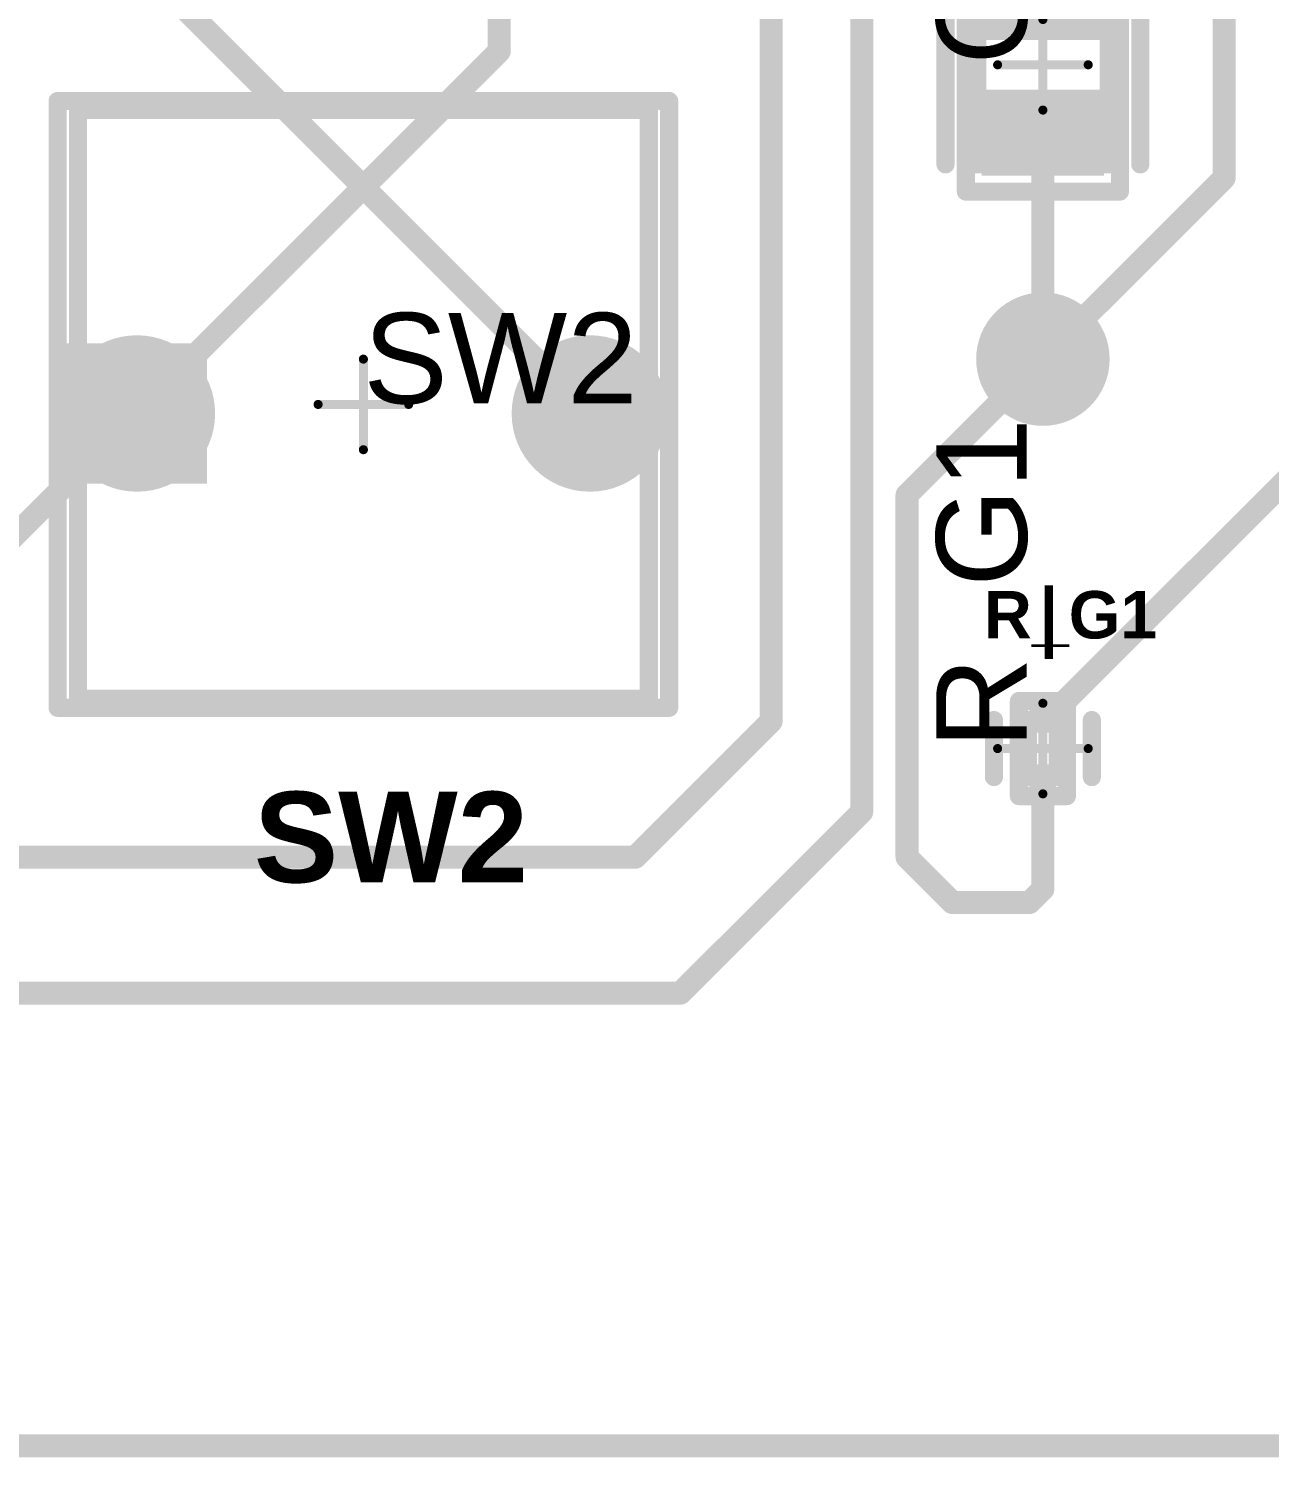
# Model space of a CAD drawing. Header units: inches. Extents: x 0 to 5429, y 0 to 5429.
# Drawn here: x 41.8 to 55.5, y -0.13 to 15.65 of the extents above; entities that cross this region are included whole.
import ezdxf

# ---------------------------------------------------------------- set-up
doc = ezdxf.new("R2010")
doc.units = ezdxf.units.IN
for name, color, linetype in [('Bottom Layer', 5, 'Continuous'), ('Bottom Solder', 6, 'Continuous'), ('GND', 16, 'Continuous'), ('Keep-Out Layer', 6, 'Continuous'), ('Multi-Layer', 9, 'Continuous'), ('Pad Holes', 156, 'Continuous'), ('Top 3D Body', 56, 'Continuous'), ('Top Assembly', 56, 'Continuous'), ('Top Component Center', 56, 'Continuous'), ('Top Courtyard', 56, 'Continuous'), ('Top Layer', 1, 'Continuous'), ('Top Overlay', 2, 'Continuous'), ('Top Paste', 8, 'Continuous'), ('Top Solder', 216, 'Continuous'), ('VDD', 76, 'Continuous'), ('Via Holes', 16, 'Continuous')]:
    doc.layers.add(name, color=color, linetype=linetype)
doc.styles.add('Arial', font='', dxfattribs={"height": 0.2})
doc.styles.add('Arial_Bold', font='', dxfattribs={"height": 0.2})
doc.styles.get('Arial').set_extended_font_data('Arial')
doc.styles.get('Arial_Bold').set_extended_font_data('Arial', bold=True)

# ---------------------------------------------------------------- blocks, each defined once
blk = doc.blocks.new('FP_B3F_6022_MFG_8')
at = {"layer": 'Bottom Layer'}
blk.add_hatch(color=5, dxfattribs=at).paths.add_polyline_path([(-3.27498456, 0.67497706), (-1.72498512, 0.67497706), (-1.72498512, -0.87502238), (-3.27498456, -0.87502238)])
h = blk.add_hatch(color=5, dxfattribs=at)
edge = h.paths.add_edge_path()
edge.add_arc((2.50000516, -0.10002266), 0.77499972, 0, 360)
at = {"layer": 'Bottom Solder'}
blk.add_hatch(color=6, dxfattribs=at).paths.add_polyline_path([(-3.27498456, 0.67497706), (-1.72498512, 0.67497706), (-1.72498512, -0.87502238), (-3.27498456, -0.87502238)])
h = blk.add_hatch(color=6, dxfattribs=at)
edge = h.paths.add_edge_path()
edge.add_arc((2.50000516, -0.10002266), 0.77499972, 0, 360)
at = {"layer": 'GND'}
blk.add_hatch(color=16, dxfattribs=at).paths.add_polyline_path([(-3.27498456, 0.67497706), (-1.72498512, 0.67497706), (-1.72498512, -0.87502238), (-3.27498456, -0.87502238)])
h = blk.add_hatch(color=16, dxfattribs=at)
edge = h.paths.add_edge_path()
edge.add_arc((2.50000516, -0.10002266), 0.77499972, 0, 360)
at = {"layer": 'Multi-Layer'}
blk.add_hatch(color=9, dxfattribs=at).paths.add_polyline_path([(-3.27498456, 0.67497706), (-1.72498512, 0.67497706), (-1.72498512, -0.87502238), (-3.27498456, -0.87502238)])
h = blk.add_hatch(color=9, dxfattribs=at)
edge = h.paths.add_edge_path()
edge.add_arc((2.50000516, -0.10002266), 0.77499972, 0, 360)
at = {"layer": 'Pad Holes'}
h = blk.add_hatch(color=7, dxfattribs=at)
edge = h.paths.add_edge_path()
edge.add_arc((-2.49998484, -0.10002266), 0.499999, 0, 360)
h = blk.add_hatch(color=7, dxfattribs=at)
edge = h.paths.add_edge_path()
edge.add_arc((2.50000516, -0.10002266), 0.499999, 0, 360)
at = {"layer": 'Top Layer'}
blk.add_hatch(color=1, dxfattribs=at).paths.add_polyline_path([(-3.27498456, 0.67497706), (-1.72498512, 0.67497706), (-1.72498512, -0.87502238), (-3.27498456, -0.87502238)])
h = blk.add_hatch(color=1, dxfattribs=at)
edge = h.paths.add_edge_path()
edge.add_arc((2.50000516, -0.10002266), 0.77499972, 0, 360)
at = {"layer": 'Top Solder'}
blk.add_hatch(color=216, dxfattribs=at).paths.add_polyline_path([(-3.27498456, 0.67497706), (-1.72498512, 0.67497706), (-1.72498512, -0.87502238), (-3.27498456, -0.87502238)])
h = blk.add_hatch(color=216, dxfattribs=at)
edge = h.paths.add_edge_path()
edge.add_arc((2.50000516, -0.10002266), 0.77499972, 0, 360)
at = {"layer": 'VDD'}
blk.add_hatch(color=76, dxfattribs=at).paths.add_polyline_path([(-3.27498456, 0.67497706), (-1.72498512, 0.67497706), (-1.72498512, -0.87502238), (-3.27498456, -0.87502238)])
h = blk.add_hatch(color=76, dxfattribs=at)
edge = h.paths.add_edge_path()
edge.add_arc((2.50000516, -0.10002266), 0.77499972, 0, 360)
at = {"layer": 'Top 3D Body'}
for points in [[(-3.14997084, -3.25002906, 0.1999996, 0.1999996, 0), (-3.14997084, 3.24998334, 0.1999996, 0.1999996, 0)], [(-3.14997084, 3.24998334, 0.1999996, 0.1999996, 0), (3.15004196, 3.24998334, 0.1999996, 0.1999996, 0)], [(3.15004196, -3.25002906, 0.1999996, 0.1999996, 0), (3.15004196, 3.24998334, 0.1999996, 0.1999996, 0)], [(-3.14997084, -3.25002906, 0.1999996, 0.1999996, 0), (3.15004196, -3.25002906, 0.1999996, 0.1999996, 0)]]:
    blk.add_lwpolyline(points, format="xyseb", dxfattribs=at)
for points in [[(-3.199970739999999, 3.24998334, 0.0999998, 0.0999998, 1), (-3.09997094, 3.24998334, 0.0999998, 0.0999998, 1)], [(-3.199970739999999, 3.24998334, 0.0999998, 0.0999998, 1), (-3.09997094, 3.24998334, 0.0999998, 0.0999998, 1)], [(3.10004206, 3.24998334, 0.0999998, 0.0999998, 1), (3.20004186, 3.24998334, 0.0999998, 0.0999998, 1)], [(3.10004206, 3.24998334, 0.0999998, 0.0999998, 1), (3.20004186, 3.24998334, 0.0999998, 0.0999998, 1)], [(-3.199970739999999, -3.25002906, 0.0999998, 0.0999998, 1), (-3.09997094, -3.25002906, 0.0999998, 0.0999998, 1)], [(-3.199970739999999, -3.25002906, 0.0999998, 0.0999998, 1), (-3.09997094, -3.25002906, 0.0999998, 0.0999998, 1)], [(3.10004206, -3.25002906, 0.0999998, 0.0999998, 1), (3.20004186, -3.25002906, 0.0999998, 0.0999998, 1)], [(3.10004206, -3.25002906, 0.0999998, 0.0999998, 1), (3.20004186, -3.25002906, 0.0999998, 0.0999998, 1)]]:
    blk.add_lwpolyline(points, format="xyseb", close=True, dxfattribs=at)
at = {"layer": 'Top Assembly'}
for points in [[(-3.37496404, -3.35005426, 0.1999996, 0.1999996, 0), (-3.37496404, 3.34995774, 0.1999996, 0.1999996, 0)], [(-3.37496404, 3.34995774, 0.1999996, 0.1999996, 0), (3.37503516, 3.34995774, 0.1999996, 0.1999996, 0)], [(3.37503516, -3.35005426, 0.1999996, 0.1999996, 0), (3.37503516, 3.34995774, 0.1999996, 0.1999996, 0)], [(-3.37496404, -3.35005426, 0.1999996, 0.1999996, 0), (3.37503516, -3.35005426, 0.1999996, 0.1999996, 0)]]:
    blk.add_lwpolyline(points, format="xyseb", dxfattribs=at)
for points in [[(-3.42496394, 3.34995774, 0.0999998, 0.0999998, 1), (-3.32496414, 3.34995774, 0.0999998, 0.0999998, 1)], [(-3.42496394, 3.34995774, 0.0999998, 0.0999998, 1), (-3.32496414, 3.34995774, 0.0999998, 0.0999998, 1)], [(3.325035259999999, 3.34995774, 0.0999998, 0.0999998, 1), (3.425035059999999, 3.34995774, 0.0999998, 0.0999998, 1)], [(3.325035259999999, 3.34995774, 0.0999998, 0.0999998, 1), (3.425035059999999, 3.34995774, 0.0999998, 0.0999998, 1)], [(-3.42496394, -3.35005426, 0.0999998, 0.0999998, 1), (-3.32496414, -3.35005426, 0.0999998, 0.0999998, 1)], [(-3.42496394, -3.35005426, 0.0999998, 0.0999998, 1), (-3.32496414, -3.35005426, 0.0999998, 0.0999998, 1)], [(3.325035259999999, -3.35005426, 0.0999998, 0.0999998, 1), (3.425035059999999, -3.35005426, 0.0999998, 0.0999998, 1)], [(3.325035259999999, -3.35005426, 0.0999998, 0.0999998, 1), (3.425035059999999, -3.35005426, 0.0999998, 0.0999998, 1)]]:
    blk.add_lwpolyline(points, format="xyseb", close=True, dxfattribs=at)
at = {"layer": 'Top Component Center'}
for points in [[(3.556e-05, -0.5000218599999999, 0.0999998, 0.0999998, 0), (3.556e-05, 0.49997614, 0.0999998, 0.0999998, 0)], [(-0.49998884, -4.826e-05, 0.0999998, 0.0999998, 0), (0.50000916, -4.826e-05, 0.0999998, 0.0999998, 0)]]:
    blk.add_lwpolyline(points, format="xyseb", dxfattribs=at)
for points in [[(-0.02496312, 0.49997614, 0.0499999, 0.0499999, 1), (0.02503424, 0.49997614, 0.0499999, 0.0499999, 1)], [(-0.52498752, -4.826e-05, 0.0499999, 0.0499999, 1), (-0.4749901599999999, -4.826e-05, 0.0499999, 0.0499999, 1)], [(0.47501048, -4.826e-05, 0.0499999, 0.0499999, 1), (0.52500784, -4.826e-05, 0.0499999, 0.0499999, 1)], [(-0.02496312, -0.5000218599999999, 0.0499999, 0.0499999, 1), (0.02503424, -0.5000218599999999, 0.0499999, 0.0499999, 1)]]:
    blk.add_lwpolyline(points, format="xyseb", close=True, dxfattribs=at)
at = {"layer": 'Top Courtyard'}
for points in [[(-3.37496404, -3.35005426, 0.1999996, 0.1999996, 0), (-3.37496404, 3.34995774, 0.1999996, 0.1999996, 0)], [(-3.37496404, 3.34995774, 0.1999996, 0.1999996, 0), (3.37503516, 3.34995774, 0.1999996, 0.1999996, 0)], [(3.37503516, -3.35005426, 0.1999996, 0.1999996, 0), (3.37503516, 3.34995774, 0.1999996, 0.1999996, 0)], [(-3.37496404, -3.35005426, 0.1999996, 0.1999996, 0), (3.37503516, -3.35005426, 0.1999996, 0.1999996, 0)]]:
    blk.add_lwpolyline(points, format="xyseb", dxfattribs=at)
for points in [[(-3.42496394, 3.34995774, 0.0999998, 0.0999998, 1), (-3.32496414, 3.34995774, 0.0999998, 0.0999998, 1)], [(-3.42496394, 3.34995774, 0.0999998, 0.0999998, 1), (-3.32496414, 3.34995774, 0.0999998, 0.0999998, 1)], [(3.325035259999999, 3.34995774, 0.0999998, 0.0999998, 1), (3.425035059999999, 3.34995774, 0.0999998, 0.0999998, 1)], [(3.325035259999999, 3.34995774, 0.0999998, 0.0999998, 1), (3.425035059999999, 3.34995774, 0.0999998, 0.0999998, 1)], [(-3.42496394, -3.35005426, 0.0999998, 0.0999998, 1), (-3.32496414, -3.35005426, 0.0999998, 0.0999998, 1)], [(-3.42496394, -3.35005426, 0.0999998, 0.0999998, 1), (-3.32496414, -3.35005426, 0.0999998, 0.0999998, 1)], [(3.325035259999999, -3.35005426, 0.0999998, 0.0999998, 1), (3.425035059999999, -3.35005426, 0.0999998, 0.0999998, 1)], [(3.325035259999999, -3.35005426, 0.0999998, 0.0999998, 1), (3.425035059999999, -3.35005426, 0.0999998, 0.0999998, 1)]]:
    blk.add_lwpolyline(points, format="xyseb", close=True, dxfattribs=at)
at = {"layer": 'Top Overlay'}
for points in [[(-3.14997084, 1.14996214, 0.1999996, 0.1999996, 0), (-3.14997084, 3.24998334, 0.1999996, 0.1999996, 0)], [(-3.14997084, 3.24998334, 0.1999996, 0.1999996, 0), (3.15004196, 3.24998334, 0.1999996, 0.1999996, 0)], [(3.15004196, 1.14996214, 0.1999996, 0.1999996, 0), (3.15004196, 3.24998334, 0.1999996, 0.1999996, 0)], [(-3.14997084, -3.25002906, 0.1999996, 0.1999996, 0), (-3.14997084, -1.15005866, 0.1999996, 0.1999996, 0)], [(3.15004196, -3.25002906, 0.1999996, 0.1999996, 0), (3.15004196, -1.15005866, 0.1999996, 0.1999996, 0)], [(-3.14997084, -3.25002906, 0.1999996, 0.1999996, 0), (3.15004196, -3.25002906, 0.1999996, 0.1999996, 0)]]:
    blk.add_lwpolyline(points, format="xyseb", dxfattribs=at)
for points in [[(-3.199970739999999, 3.24998334, 0.0999998, 0.0999998, 1), (-3.09997094, 3.24998334, 0.0999998, 0.0999998, 1)], [(-3.199970739999999, 3.24998334, 0.0999998, 0.0999998, 1), (-3.09997094, 3.24998334, 0.0999998, 0.0999998, 1)], [(3.10004206, 3.24998334, 0.0999998, 0.0999998, 1), (3.20004186, 3.24998334, 0.0999998, 0.0999998, 1)], [(3.10004206, 3.24998334, 0.0999998, 0.0999998, 1), (3.20004186, 3.24998334, 0.0999998, 0.0999998, 1)], [(-3.199970739999999, 1.14996214, 0.0999998, 0.0999998, 1), (-3.09997094, 1.14996214, 0.0999998, 0.0999998, 1)], [(3.10004206, 1.14996214, 0.0999998, 0.0999998, 1), (3.20004186, 1.14996214, 0.0999998, 0.0999998, 1)], [(-3.199970739999999, -1.15005866, 0.0999998, 0.0999998, 1), (-3.09997094, -1.15005866, 0.0999998, 0.0999998, 1)], [(3.10004206, -1.15005866, 0.0999998, 0.0999998, 1), (3.20004186, -1.15005866, 0.0999998, 0.0999998, 1)], [(-3.199970739999999, -3.25002906, 0.0999998, 0.0999998, 1), (-3.09997094, -3.25002906, 0.0999998, 0.0999998, 1)], [(-3.199970739999999, -3.25002906, 0.0999998, 0.0999998, 1), (-3.09997094, -3.25002906, 0.0999998, 0.0999998, 1)], [(3.10004206, -3.25002906, 0.0999998, 0.0999998, 1), (3.20004186, -3.25002906, 0.0999998, 0.0999998, 1)], [(3.10004206, -3.25002906, 0.0999998, 0.0999998, 1), (3.20004186, -3.25002906, 0.0999998, 0.0999998, 1)]]:
    blk.add_lwpolyline(points, format="xyseb", close=True, dxfattribs=at)
at = {"layer": 'Top Assembly', "style": 'Arial'}
blk.add_text('SW2', height=1.00000054, dxfattribs=at).set_placement((-1.27e-05, 0.01081786))
blk = doc.blocks.new('FP_ERJ1GN_MFG_22')
at = {"layer": 'Top Layer'}
for points in [[(-0.42502963, 0.14998446), (-0.17503013, 0.14998446), (-0.17503013, -0.15001494), (-0.42502963, -0.15001494)], [(0.17496917, 0.14998446), (0.42496867, 0.14998446), (0.42496867, -0.15001494), (0.17496917, -0.15001494)]]:
    blk.add_hatch(color=1, dxfattribs=at).paths.add_polyline_path(points)
at = {"layer": 'Top Paste'}
for points in [[(-0.42502963, 0.14998446), (-0.17503013, 0.14998446), (-0.17503013, -0.15001494), (-0.42502963, -0.15001494)], [(0.17496917, 0.14998446), (0.42496867, 0.14998446), (0.42496867, -0.15001494), (0.17496917, -0.15001494)]]:
    blk.add_hatch(color=8, dxfattribs=at).paths.add_polyline_path(points)
at = {"layer": 'Top Solder'}
for points in [[(-0.42502963, 0.14998446), (-0.17503013, 0.14998446), (-0.17503013, -0.15001494), (-0.42502963, -0.15001494)], [(0.17496917, 0.14998446), (0.42496867, 0.14998446), (0.42496867, -0.15001494), (0.17496917, -0.15001494)]]:
    blk.add_hatch(color=216, dxfattribs=at).paths.add_polyline_path(points)
at = {"layer": 'Top 3D Body'}
for points in [[(-0.31501588, 0.16498316, 0.1999996, 0.1999996, 0), (-0.31501588, -0.16501364, 0.1999996, 0.1999996, 0)], [(-0.31501588, 0.16498316, 0.1999996, 0.1999996, 0), (0.31500572, 0.16498316, 0.1999996, 0.1999996, 0)], [(0.31500572, 0.16498316, 0.1999996, 0.1999996, 0), (0.31500572, -0.16501364, 0.1999996, 0.1999996, 0)], [(-0.31501588, -0.16501364, 0.1999996, 0.1999996, 0), (0.31500572, -0.16501364, 0.1999996, 0.1999996, 0)]]:
    blk.add_lwpolyline(points, format="xyseb", dxfattribs=at)
for points in [[(-0.36501578, 0.16498316, 0.0999998, 0.0999998, 1), (-0.26501598, 0.16498316, 0.0999998, 0.0999998, 1)], [(-0.36501578, 0.16498316, 0.0999998, 0.0999998, 1), (-0.26501598, 0.16498316, 0.0999998, 0.0999998, 1)], [(0.2650058199999999, 0.16498316, 0.0999998, 0.0999998, 1), (0.36500562, 0.16498316, 0.0999998, 0.0999998, 1)], [(0.2650058199999999, 0.16498316, 0.0999998, 0.0999998, 1), (0.36500562, 0.16498316, 0.0999998, 0.0999998, 1)], [(-0.36501578, -0.16501364, 0.0999998, 0.0999998, 1), (-0.26501598, -0.16501364, 0.0999998, 0.0999998, 1)], [(-0.36501578, -0.16501364, 0.0999998, 0.0999998, 1), (-0.26501598, -0.16501364, 0.0999998, 0.0999998, 1)], [(0.2650058199999999, -0.16501364, 0.0999998, 0.0999998, 1), (0.36500562, -0.16501364, 0.0999998, 0.0999998, 1)], [(0.2650058199999999, -0.16501364, 0.0999998, 0.0999998, 1), (0.36500562, -0.16501364, 0.0999998, 0.0999998, 1)]]:
    blk.add_lwpolyline(points, format="xyseb", close=True, dxfattribs=at)
at = {"layer": 'Top Assembly'}
for points in [[(-0.52502308, 0.26500836, 0.1999996, 0.1999996, 0), (-0.52502308, -0.26498804, 0.1999996, 0.1999996, 0)], [(-0.52502308, 0.26500836, 0.1999996, 0.1999996, 0), (0.52496212, 0.26500836, 0.1999996, 0.1999996, 0)], [(0.52496212, 0.26500836, 0.1999996, 0.1999996, 0), (0.52496212, -0.26498804, 0.1999996, 0.1999996, 0)], [(-0.52502308, -0.26498804, 0.1999996, 0.1999996, 0), (0.52496212, -0.26498804, 0.1999996, 0.1999996, 0)]]:
    blk.add_lwpolyline(points, format="xyseb", dxfattribs=at)
for points in [[(-0.57502298, 0.26500836, 0.0999998, 0.0999998, 1), (-0.47502318, 0.26500836, 0.0999998, 0.0999998, 1)], [(-0.57502298, 0.26500836, 0.0999998, 0.0999998, 1), (-0.47502318, 0.26500836, 0.0999998, 0.0999998, 1)], [(0.4749622199999999, 0.26500836, 0.0999998, 0.0999998, 1), (0.57496202, 0.26500836, 0.0999998, 0.0999998, 1)], [(0.4749622199999999, 0.26500836, 0.0999998, 0.0999998, 1), (0.57496202, 0.26500836, 0.0999998, 0.0999998, 1)], [(-0.57502298, -0.26498804, 0.0999998, 0.0999998, 1), (-0.47502318, -0.26498804, 0.0999998, 0.0999998, 1)], [(-0.57502298, -0.26498804, 0.0999998, 0.0999998, 1), (-0.47502318, -0.26498804, 0.0999998, 0.0999998, 1)], [(0.4749622199999999, -0.26498804, 0.0999998, 0.0999998, 1), (0.57496202, -0.26498804, 0.0999998, 0.0999998, 1)], [(0.4749622199999999, -0.26498804, 0.0999998, 0.0999998, 1), (0.57496202, -0.26498804, 0.0999998, 0.0999998, 1)]]:
    blk.add_lwpolyline(points, format="xyseb", close=True, dxfattribs=at)
at = {"layer": 'Top Component Center'}
for points in [[(-5.08e-06, 0.50000916, 0.0999998, 0.0999998, 0), (-5.08e-06, -0.49998884, 0.0999998, 0.0999998, 0)], [(-0.50002948, -1.524e-05, 0.0999998, 0.0999998, 0), (0.49996852, -1.524e-05, 0.0999998, 0.0999998, 0)]]:
    blk.add_lwpolyline(points, format="xyseb", dxfattribs=at)
for points in [[(-0.02500376, 0.50000916, 0.0499999, 0.0499999, 1), (0.0249936, 0.50000916, 0.0499999, 0.0499999, 1)], [(-0.52502816, -1.524e-05, 0.0499999, 0.0499999, 1), (-0.4750308, -1.524e-05, 0.0499999, 0.0499999, 1)], [(0.47496984, -1.524e-05, 0.0499999, 0.0499999, 1), (0.5249672, -1.524e-05, 0.0499999, 0.0499999, 1)], [(-0.02500376, -0.49998884, 0.0499999, 0.0499999, 1), (0.0249936, -0.49998884, 0.0499999, 0.0499999, 1)]]:
    blk.add_lwpolyline(points, format="xyseb", close=True, dxfattribs=at)
at = {"layer": 'Top Courtyard'}
for points in [[(-0.52502308, 0.26500836, 0.1999996, 0.1999996, 0), (-0.52502308, -0.26498804, 0.1999996, 0.1999996, 0)], [(-0.52502308, 0.26500836, 0.1999996, 0.1999996, 0), (0.52496212, 0.26500836, 0.1999996, 0.1999996, 0)], [(0.52496212, 0.26500836, 0.1999996, 0.1999996, 0), (0.52496212, -0.26498804, 0.1999996, 0.1999996, 0)], [(-0.52502308, -0.26498804, 0.1999996, 0.1999996, 0), (0.52496212, -0.26498804, 0.1999996, 0.1999996, 0)]]:
    blk.add_lwpolyline(points, format="xyseb", dxfattribs=at)
for points in [[(-0.57502298, 0.26500836, 0.0999998, 0.0999998, 1), (-0.47502318, 0.26500836, 0.0999998, 0.0999998, 1)], [(-0.57502298, 0.26500836, 0.0999998, 0.0999998, 1), (-0.47502318, 0.26500836, 0.0999998, 0.0999998, 1)], [(0.4749622199999999, 0.26500836, 0.0999998, 0.0999998, 1), (0.57496202, 0.26500836, 0.0999998, 0.0999998, 1)], [(0.4749622199999999, 0.26500836, 0.0999998, 0.0999998, 1), (0.57496202, 0.26500836, 0.0999998, 0.0999998, 1)], [(-0.57502298, -0.26498804, 0.0999998, 0.0999998, 1), (-0.47502318, -0.26498804, 0.0999998, 0.0999998, 1)], [(-0.57502298, -0.26498804, 0.0999998, 0.0999998, 1), (-0.47502318, -0.26498804, 0.0999998, 0.0999998, 1)], [(0.4749622199999999, -0.26498804, 0.0999998, 0.0999998, 1), (0.57496202, -0.26498804, 0.0999998, 0.0999998, 1)], [(0.4749622199999999, -0.26498804, 0.0999998, 0.0999998, 1), (0.57496202, -0.26498804, 0.0999998, 0.0999998, 1)]]:
    blk.add_lwpolyline(points, format="xyseb", close=True, dxfattribs=at)
at = {"layer": 'Top Overlay'}
for points in [[(-0.31501588, 0.53998876, 0.1999996, 0.1999996, 0), (0.31500572, 0.53998876, 0.1999996, 0.1999996, 0)], [(-0.31501588, -0.54001924, 0.1999996, 0.1999996, 0), (0.31500572, -0.54001924, 0.1999996, 0.1999996, 0)]]:
    blk.add_lwpolyline(points, format="xyseb", dxfattribs=at)
for points in [[(-0.36501578, 0.53998876, 0.0999998, 0.0999998, 1), (-0.26501598, 0.53998876, 0.0999998, 0.0999998, 1)], [(0.2650058199999999, 0.53998876, 0.0999998, 0.0999998, 1), (0.36500562, 0.53998876, 0.0999998, 0.0999998, 1)], [(-0.36501578, -0.54001924, 0.0999998, 0.0999998, 1), (-0.26501598, -0.54001924, 0.0999998, 0.0999998, 1)], [(0.2650058199999999, -0.54001924, 0.0999998, 0.0999998, 1), (0.36500562, -0.54001924, 0.0999998, 0.0999998, 1)]]:
    blk.add_lwpolyline(points, format="xyseb", close=True, dxfattribs=at)
at = {"layer": 'Top Assembly', "style": 'Arial'}
blk.add_text('R_G1', height=1.00000054, dxfattribs=at).set_placement((-1.27e-05, 0.1775079))
blk = doc.blocks.new('FP_C0805C_DN_MFG_47')
at = {"layer": 'Top Layer'}
for points in [[(-1.22499628, 0.67501262), (-0.27499564, 0.67501262), (-0.27499564, -0.6749872199999999), (-1.22499628, -0.6749872199999999)], [(0.27502612, 0.67501262), (1.22502676, 0.67501262), (1.22502676, -0.6749872199999999), (0.27502612, -0.6749872199999999)]]:
    blk.add_hatch(color=1, dxfattribs=at).paths.add_polyline_path(points)
at = {"layer": 'Top Paste'}
for points in [[(-1.22499628, 0.67501262), (-0.27499564, 0.67501262), (-0.27499564, -0.6749872199999999), (-1.22499628, -0.6749872199999999)], [(0.27502612, 0.67501262), (1.22502676, 0.67501262), (1.22502676, -0.6749872199999999), (0.27502612, -0.6749872199999999)]]:
    blk.add_hatch(color=8, dxfattribs=at).paths.add_polyline_path(points)
at = {"layer": 'Top Solder'}
for points in [[(-1.22499628, 0.67501262), (-0.27499564, 0.67501262), (-0.27499564, -0.6749872199999999), (-1.22499628, -0.6749872199999999)], [(0.27502612, 0.67501262), (1.22502676, 0.67501262), (1.22502676, -0.6749872199999999), (0.27502612, -0.6749872199999999)]]:
    blk.add_hatch(color=216, dxfattribs=at).paths.add_polyline_path(points)
at = {"layer": 'Top 3D Body'}
for points in [[(-1.09995716, 0.7249794999999999, 0.1999996, 0.1999996, 0), (-1.09995716, -0.7250049, 0.1999996, 0.1999996, 0)], [(-1.09995716, 0.7249794999999999, 0.1999996, 0.1999996, 0), (1.10003844, 0.7249794999999999, 0.1999996, 0.1999996, 0)], [(1.10003844, 0.7249794999999999, 0.1999996, 0.1999996, 0), (1.10003844, -0.7250049, 0.1999996, 0.1999996, 0)], [(-1.09995716, -0.7250049, 0.1999996, 0.1999996, 0), (1.10003844, -0.7250049, 0.1999996, 0.1999996, 0)]]:
    blk.add_lwpolyline(points, format="xyseb", dxfattribs=at)
for points in [[(-1.14995706, 0.7249794999999999, 0.0999998, 0.0999998, 1), (-1.04995726, 0.7249794999999999, 0.0999998, 0.0999998, 1)], [(-1.14995706, 0.7249794999999999, 0.0999998, 0.0999998, 1), (-1.04995726, 0.7249794999999999, 0.0999998, 0.0999998, 1)], [(1.05003854, 0.7249794999999999, 0.0999998, 0.0999998, 1), (1.15003834, 0.7249794999999999, 0.0999998, 0.0999998, 1)], [(1.05003854, 0.7249794999999999, 0.0999998, 0.0999998, 1), (1.15003834, 0.7249794999999999, 0.0999998, 0.0999998, 1)], [(-1.14995706, -0.7250049, 0.0999998, 0.0999998, 1), (-1.04995726, -0.7250049, 0.0999998, 0.0999998, 1)], [(-1.14995706, -0.7250049, 0.0999998, 0.0999998, 1), (-1.04995726, -0.7250049, 0.0999998, 0.0999998, 1)], [(1.05003854, -0.7250049, 0.0999998, 0.0999998, 1), (1.15003834, -0.7250049, 0.0999998, 0.0999998, 1)], [(1.05003854, -0.7250049, 0.0999998, 0.0999998, 1), (1.15003834, -0.7250049, 0.0999998, 0.0999998, 1)]]:
    blk.add_lwpolyline(points, format="xyseb", close=True, dxfattribs=at)
at = {"layer": 'Top Assembly'}
for points in [[(-1.39998196, 0.8499983, 0.1999996, 0.1999996, 0), (-1.39998196, -0.8499728999999999, 0.1999996, 0.1999996, 0)], [(-1.39998196, 0.8499983, 0.1999996, 0.1999996, 0), (1.40001244, 0.8499983, 0.1999996, 0.1999996, 0)], [(1.40001244, 0.8499983, 0.1999996, 0.1999996, 0), (1.40001244, -0.8499728999999999, 0.1999996, 0.1999996, 0)], [(-1.39998196, -0.8499728999999999, 0.1999996, 0.1999996, 0), (1.40001244, -0.8499728999999999, 0.1999996, 0.1999996, 0)]]:
    blk.add_lwpolyline(points, format="xyseb", dxfattribs=at)
for points in [[(-1.44998186, 0.8499983, 0.0999998, 0.0999998, 1), (-1.34998206, 0.8499983, 0.0999998, 0.0999998, 1)], [(-1.44998186, 0.8499983, 0.0999998, 0.0999998, 1), (-1.34998206, 0.8499983, 0.0999998, 0.0999998, 1)], [(1.35001254, 0.8499983, 0.0999998, 0.0999998, 1), (1.45001234, 0.8499983, 0.0999998, 0.0999998, 1)], [(1.35001254, 0.8499983, 0.0999998, 0.0999998, 1), (1.45001234, 0.8499983, 0.0999998, 0.0999998, 1)], [(-1.44998186, -0.8499728999999999, 0.0999998, 0.0999998, 1), (-1.34998206, -0.8499728999999999, 0.0999998, 0.0999998, 1)], [(-1.44998186, -0.8499728999999999, 0.0999998, 0.0999998, 1), (-1.34998206, -0.8499728999999999, 0.0999998, 0.0999998, 1)], [(1.35001254, -0.8499728999999999, 0.0999998, 0.0999998, 1), (1.45001234, -0.8499728999999999, 0.0999998, 0.0999998, 1)], [(1.35001254, -0.8499728999999999, 0.0999998, 0.0999998, 1), (1.45001234, -0.8499728999999999, 0.0999998, 0.0999998, 1)]]:
    blk.add_lwpolyline(points, format="xyseb", close=True, dxfattribs=at)
at = {"layer": 'Top Component Center'}
for points in [[(1.524e-05, 0.4999863, 0.0999998, 0.0999998, 0), (1.524e-05, -0.5000117000000001, 0.0999998, 0.0999998, 0)], [(-0.49995836, 1.27e-05, 0.0999998, 0.0999998, 0), (0.5000396399999999, 1.27e-05, 0.0999998, 0.0999998, 0)]]:
    blk.add_lwpolyline(points, format="xyseb", dxfattribs=at)
for points in [[(-0.02498344, 0.4999863, 0.0499999, 0.0499999, 1), (0.02501392, 0.4999863, 0.0499999, 0.0499999, 1)], [(-0.52495704, 1.27e-05, 0.0499999, 0.0499999, 1), (-0.4749596799999999, 1.27e-05, 0.0499999, 0.0499999, 1)], [(0.47504096, 1.27e-05, 0.0499999, 0.0499999, 1), (0.52503832, 1.27e-05, 0.0499999, 0.0499999, 1)], [(-0.02498344, -0.5000117000000001, 0.0499999, 0.0499999, 1), (0.02501392, -0.5000117000000001, 0.0499999, 0.0499999, 1)]]:
    blk.add_lwpolyline(points, format="xyseb", close=True, dxfattribs=at)
at = {"layer": 'Top Courtyard'}
for points in [[(-1.39998196, 0.8499983, 0.1999996, 0.1999996, 0), (-1.39998196, -0.8499728999999999, 0.1999996, 0.1999996, 0)], [(-1.39998196, 0.8499983, 0.1999996, 0.1999996, 0), (1.40001244, 0.8499983, 0.1999996, 0.1999996, 0)], [(1.40001244, 0.8499983, 0.1999996, 0.1999996, 0), (1.40001244, -0.8499728999999999, 0.1999996, 0.1999996, 0)], [(-1.39998196, -0.8499728999999999, 0.1999996, 0.1999996, 0), (1.40001244, -0.8499728999999999, 0.1999996, 0.1999996, 0)]]:
    blk.add_lwpolyline(points, format="xyseb", dxfattribs=at)
for points in [[(-1.44998186, 0.8499983, 0.0999998, 0.0999998, 1), (-1.34998206, 0.8499983, 0.0999998, 0.0999998, 1)], [(-1.44998186, 0.8499983, 0.0999998, 0.0999998, 1), (-1.34998206, 0.8499983, 0.0999998, 0.0999998, 1)], [(1.35001254, 0.8499983, 0.0999998, 0.0999998, 1), (1.45001234, 0.8499983, 0.0999998, 0.0999998, 1)], [(1.35001254, 0.8499983, 0.0999998, 0.0999998, 1), (1.45001234, 0.8499983, 0.0999998, 0.0999998, 1)], [(-1.44998186, -0.8499728999999999, 0.0999998, 0.0999998, 1), (-1.34998206, -0.8499728999999999, 0.0999998, 0.0999998, 1)], [(-1.44998186, -0.8499728999999999, 0.0999998, 0.0999998, 1), (-1.34998206, -0.8499728999999999, 0.0999998, 0.0999998, 1)], [(1.35001254, -0.8499728999999999, 0.0999998, 0.0999998, 1), (1.45001234, -0.8499728999999999, 0.0999998, 0.0999998, 1)], [(1.35001254, -0.8499728999999999, 0.0999998, 0.0999998, 1), (1.45001234, -0.8499728999999999, 0.0999998, 0.0999998, 1)]]:
    blk.add_lwpolyline(points, format="xyseb", close=True, dxfattribs=at)
at = {"layer": 'Top Overlay'}
for points in [[(-1.09995716, 1.0749915, 0.1999996, 0.1999996, 0), (1.10003844, 1.0749915, 0.1999996, 0.1999996, 0)], [(-1.09995716, -1.0750169, 0.1999996, 0.1999996, 0), (1.10003844, -1.0750169, 0.1999996, 0.1999996, 0)]]:
    blk.add_lwpolyline(points, format="xyseb", dxfattribs=at)
for points in [[(-1.14995706, 1.0749915, 0.0999998, 0.0999998, 1), (-1.04995726, 1.0749915, 0.0999998, 0.0999998, 1)], [(1.05003854, 1.0749915, 0.0999998, 0.0999998, 1), (1.15003834, 1.0749915, 0.0999998, 0.0999998, 1)], [(-1.14995706, -1.0750169, 0.0999998, 0.0999998, 1), (-1.04995726, -1.0750169, 0.0999998, 0.0999998, 1)], [(1.05003854, -1.0750169, 0.0999998, 0.0999998, 1), (1.15003834, -1.0750169, 0.0999998, 0.0999998, 1)]]:
    blk.add_lwpolyline(points, format="xyseb", close=True, dxfattribs=at)
at = {"layer": 'Top Assembly', "style": 'Arial'}
blk.add_text('C _G1', height=1.00000054, dxfattribs=at).set_placement((-1.016e-05, 0.1774444))

msp = doc.modelspace()

# ---------------------------------------------------------------- hatches: boundary and pattern name
at = {"layer": 'Bottom Layer'}
h = msp.add_hatch(color=5, dxfattribs=at)
edge = h.paths.add_edge_path()
edge.add_arc((53.00000068, 11.99999886), 0.635, 0, 360)
h = msp.add_hatch(color=5, dxfattribs=at)
edge = h.paths.add_edge_path()
edge.add_arc((43.0000156, 11.3999772), 0.7619999999999999, 0, 360)
h = msp.add_hatch(color=5, dxfattribs=at)
edge = h.paths.add_edge_path()
edge.add_arc((48.00000559999999, 11.3999772), 0.7619999999999999, 0, 360)
at = {"layer": 'Bottom Solder'}
h = msp.add_hatch(color=6, dxfattribs=at)
edge = h.paths.add_edge_path()
edge.add_arc((53.00000068, 11.99999886), 0.7366, 0, 360)
h = msp.add_hatch(color=6, dxfattribs=at)
edge = h.paths.add_edge_path()
edge.add_arc((43.0000156, 11.3999772), 0.8636, 0, 360)
h = msp.add_hatch(color=6, dxfattribs=at)
edge = h.paths.add_edge_path()
edge.add_arc((48.00000559999999, 11.3999772), 0.8636, 0, 360)
at = {"layer": 'GND'}
h = msp.add_hatch(color=16, dxfattribs=at)
edge = h.paths.add_edge_path()
edge.add_arc((53.00000068, 11.99999886), 0.635, 0, 360)
h = msp.add_hatch(color=16, dxfattribs=at)
edge = h.paths.add_edge_path()
edge.add_arc((43.0000156, 11.3999772), 0.7619999999999999, 0, 360)
h = msp.add_hatch(color=16, dxfattribs=at)
edge = h.paths.add_edge_path()
edge.add_arc((48.00000559999999, 11.3999772), 0.7619999999999999, 0, 360)
at = {"layer": 'Multi-Layer'}
h = msp.add_hatch(color=9, dxfattribs=at)
edge = h.paths.add_edge_path()
edge.add_arc((43.0000156, 11.3999772), 0.7619999999999999, 0, 360)
h = msp.add_hatch(color=9, dxfattribs=at)
edge = h.paths.add_edge_path()
edge.add_arc((48.00000559999999, 11.3999772), 0.7619999999999999, 0, 360)
at = {"layer": 'Pad Holes'}
h = msp.add_hatch(color=7, dxfattribs=at)
edge = h.paths.add_edge_path()
edge.add_arc((43.0000156, 11.3999772), 0.3809999999999999, 0, 360)
h = msp.add_hatch(color=7, dxfattribs=at)
edge = h.paths.add_edge_path()
edge.add_arc((48.00000559999999, 11.3999772), 0.3809999999999999, 0, 360)
at = {"layer": 'Top Layer'}
h = msp.add_hatch(color=1, dxfattribs=at)
edge = h.paths.add_edge_path()
edge.add_arc((53.00000068, 11.99999886), 0.635, 0, 360)
h = msp.add_hatch(color=1, dxfattribs=at)
edge = h.paths.add_edge_path()
edge.add_arc((43.0000156, 11.3999772), 0.7619999999999999, 0, 360)
h = msp.add_hatch(color=1, dxfattribs=at)
edge = h.paths.add_edge_path()
edge.add_arc((48.00000559999999, 11.3999772), 0.7619999999999999, 0, 360)
at = {"layer": 'Top Solder'}
h = msp.add_hatch(color=216, dxfattribs=at)
edge = h.paths.add_edge_path()
edge.add_arc((53.00000068, 11.99999886), 0.7366, 0, 360)
h = msp.add_hatch(color=216, dxfattribs=at)
edge = h.paths.add_edge_path()
edge.add_arc((43.0000156, 11.3999772), 0.8636, 0, 360)
h = msp.add_hatch(color=216, dxfattribs=at)
edge = h.paths.add_edge_path()
edge.add_arc((48.00000559999999, 11.3999772), 0.8636, 0, 360)
at = {"layer": 'VDD'}
h = msp.add_hatch(color=76, dxfattribs=at)
edge = h.paths.add_edge_path()
edge.add_arc((53.00000068, 11.99999886), 0.635, 0, 360)
h = msp.add_hatch(color=76, dxfattribs=at)
edge = h.paths.add_edge_path()
edge.add_arc((43.0000156, 11.3999772), 0.7619999999999999, 0, 360)
h = msp.add_hatch(color=76, dxfattribs=at)
edge = h.paths.add_edge_path()
edge.add_arc((48.00000559999999, 11.3999772), 0.7619999999999999, 0, 360)
at = {"layer": 'Via Holes'}
h = msp.add_hatch(color=7, dxfattribs=at)
edge = h.paths.add_edge_path()
edge.add_arc((53.00000068, 11.99999886), 0.3556, 0, 360)

# ---------------------------------------------------------------- linework, layer by layer
at = {"layer": 'Bottom Layer'}
for points in [[(49.99999905999999, 7.999999239999999, 0.254, 0.254, 0), (49.99999905999999, 23.49999872, 0.254, 0.254, 0)], [(50.9999996, 7.00000124, 0.254, 0.254, 0), (50.9999996, 22.99999972, 0.254, 0.254, 0)], [(54.99999922, 13.9999974, 0.254, 0.254, 0), (54.99999922, 22.99999972, 0.254, 0.254, 0)], [(43.49999936, 15.89998344, 0.254, 0.254, 0), (48.00000559999999, 11.3999772, 0.254, 0.254, 0)], [(53.00000068, 11.99999886, 0.254, 0.254, 0), (54.99999922, 13.9999974, 0.254, 0.254, 0)], [(48.49999952, 6.4999997, 0.254, 0.254, 0), (49.99999905999999, 7.999999239999999, 0.254, 0.254, 0)], [(48.99999852, 5.00000016, 0.254, 0.254, 0), (50.9999996, 7.00000124, 0.254, 0.254, 0)], [(11.99999886, 6.4999997, 0.254, 0.254, 0), (48.49999952, 6.4999997, 0.254, 0.254, 0)], [(10.00000286, 5.00000016, 0.254, 0.254, 0), (48.99999852, 5.00000016, 0.254, 0.254, 0)]]:
    msp.add_lwpolyline(points, format="xyseb", dxfattribs=at)
for points in [[(54.93649921999999, 13.9999974, 0.127, 0.127, 1), (55.06349922, 13.9999974, 0.127, 0.127, 1)], [(54.93649921999999, 13.9999974, 0.127, 0.127, 1), (55.06349922, 13.9999974, 0.127, 0.127, 1)], [(52.93650068, 11.99999886, 0.127, 0.127, 1), (53.06350068, 11.99999886, 0.127, 0.127, 1)], [(47.9365056, 11.3999772, 0.127, 0.127, 1), (48.0635056, 11.3999772, 0.127, 0.127, 1)], [(49.93649906, 7.999999239999999, 0.127, 0.127, 1), (50.06349906, 7.999999239999999, 0.127, 0.127, 1)], [(49.93649906, 7.999999239999999, 0.127, 0.127, 1), (50.06349906, 7.999999239999999, 0.127, 0.127, 1)], [(50.9364996, 7.00000124, 0.127, 0.127, 1), (51.0634996, 7.00000124, 0.127, 0.127, 1)], [(50.9364996, 7.00000124, 0.127, 0.127, 1), (51.0634996, 7.00000124, 0.127, 0.127, 1)], [(48.43649952, 6.4999997, 0.127, 0.127, 1), (48.56349952, 6.4999997, 0.127, 0.127, 1)], [(48.43649952, 6.4999997, 0.127, 0.127, 1), (48.56349952, 6.4999997, 0.127, 0.127, 1)], [(48.93649852, 5.00000016, 0.127, 0.127, 1), (49.06349852, 5.00000016, 0.127, 0.127, 1)], [(48.93649852, 5.00000016, 0.127, 0.127, 1), (49.06349852, 5.00000016, 0.127, 0.127, 1)]]:
    msp.add_lwpolyline(points, format="xyseb", close=True, dxfattribs=at)
at = {"layer": 'GND'}
for points in [[(46.99999998, 15.39996158, 0.254, 0.254, 0), (46.99999998, 20.00000064, 0.254, 0.254, 0)], [(41.1000448, 9.5000064, 0.254, 0.254, 0), (46.99999998, 15.39996158, 0.254, 0.254, 0)]]:
    msp.add_lwpolyline(points, format="xyseb", dxfattribs=at)
msp.add_lwpolyline([(46.93649997999999, 15.39996158, 0.127, 0.127, 1), (47.06349998, 15.39996158, 0.127, 0.127, 1)], format="xyseb", close=True, dxfattribs=at)
msp.add_lwpolyline([(46.93649997999999, 15.39996158, 0.127, 0.127, 1), (47.06349998, 15.39996158, 0.127, 0.127, 1)], format="xyseb", close=True, dxfattribs=at)
at = {"layer": 'Keep-Out Layer'}
msp.add_lwpolyline([(0, 0, 0.254, 0.254, 0), (79.9999924, 0, 0.254, 0.254, 0)], format="xyseb", dxfattribs=at)
at = {"layer": 'Top Layer'}
for points in [[(52.9999956, 14.4999964, 0.254, 0.254, 0), (53.00000068, 14.49999132, 0.254, 0.254, 0)], [(53.00000068, 11.99999886, 0.254, 0.254, 0), (53.00000068, 14.49999132, 0.254, 0.254, 0)], [(51.50000113999999, 10.49999932, 0.254, 0.254, 0), (53.00000068, 11.99999886, 0.254, 0.254, 0)], [(53.02099631999999, 7.999984, 0.254, 0.254, 0), (56.72101431999999, 11.700002, 0.254, 0.254, 0)], [(51.50000113999999, 6.4999997, 0.254, 0.254, 0), (51.50000113999999, 10.49999932, 0.254, 0.254, 0)], [(52.9999956, 7.999984, 0.254, 0.254, 0), (53.02099631999999, 7.999984, 0.254, 0.254, 0)], [(52.9999956, 7.399985199999999, 0.254, 0.254, 0), (53.00000068, 7.399980119999999, 0.254, 0.254, 0)], [(53.00000068, 6.14879136, 0.254, 0.254, 0), (53.00000068, 7.399980119999999, 0.254, 0.254, 0)], [(51.50000113999999, 6.4999997, 0.254, 0.254, 0), (52.00000014, 6.000000699999999, 0.254, 0.254, 0)], [(52.85121002, 6.000000699999999, 0.254, 0.254, 0), (53.00000068, 6.14879136, 0.254, 0.254, 0)], [(52.00000014, 6.000000699999999, 0.254, 0.254, 0), (52.85121002, 6.000000699999999, 0.254, 0.254, 0)]]:
    msp.add_lwpolyline(points, format="xyseb", dxfattribs=at)
for points in [[(52.9364956, 14.4999964, 0.127, 0.127, 1), (53.0634956, 14.4999964, 0.127, 0.127, 1)], [(52.93650068, 14.49999132, 0.127, 0.127, 1), (53.06350068, 14.49999132, 0.127, 0.127, 1)], [(52.93650068, 14.49999132, 0.127, 0.127, 1), (53.06350068, 14.49999132, 0.127, 0.127, 1)], [(52.93650068, 11.99999886, 0.127, 0.127, 1), (53.06350068, 11.99999886, 0.127, 0.127, 1)], [(52.93650068, 11.99999886, 0.127, 0.127, 1), (53.06350068, 11.99999886, 0.127, 0.127, 1)], [(51.43650114, 10.49999932, 0.127, 0.127, 1), (51.56350113999999, 10.49999932, 0.127, 0.127, 1)], [(51.43650114, 10.49999932, 0.127, 0.127, 1), (51.56350113999999, 10.49999932, 0.127, 0.127, 1)], [(52.9364956, 7.999984, 0.127, 0.127, 1), (53.0634956, 7.999984, 0.127, 0.127, 1)], [(52.95749632, 7.999984, 0.127, 0.127, 1), (53.08449631999999, 7.999984, 0.127, 0.127, 1)], [(52.95749632, 7.999984, 0.127, 0.127, 1), (53.08449631999999, 7.999984, 0.127, 0.127, 1)], [(52.9364956, 7.399985199999999, 0.127, 0.127, 1), (53.0634956, 7.399985199999999, 0.127, 0.127, 1)], [(52.93650068, 7.399980119999999, 0.127, 0.127, 1), (53.06350068, 7.399980119999999, 0.127, 0.127, 1)], [(52.93650068, 7.399980119999999, 0.127, 0.127, 1), (53.06350068, 7.399980119999999, 0.127, 0.127, 1)], [(51.43650114, 6.4999997, 0.127, 0.127, 1), (51.56350113999999, 6.4999997, 0.127, 0.127, 1)], [(51.43650114, 6.4999997, 0.127, 0.127, 1), (51.56350113999999, 6.4999997, 0.127, 0.127, 1)], [(52.93650068, 6.14879136, 0.127, 0.127, 1), (53.06350068, 6.14879136, 0.127, 0.127, 1)], [(52.93650068, 6.14879136, 0.127, 0.127, 1), (53.06350068, 6.14879136, 0.127, 0.127, 1)], [(51.93650013999999, 6.000000699999999, 0.127, 0.127, 1), (52.06350014, 6.000000699999999, 0.127, 0.127, 1)], [(51.93650013999999, 6.000000699999999, 0.127, 0.127, 1), (52.06350014, 6.000000699999999, 0.127, 0.127, 1)], [(52.78771002, 6.000000699999999, 0.127, 0.127, 1), (52.91471001999999, 6.000000699999999, 0.127, 0.127, 1)], [(52.78771002, 6.000000699999999, 0.127, 0.127, 1), (52.91471001999999, 6.000000699999999, 0.127, 0.127, 1)]]:
    msp.add_lwpolyline(points, format="xyseb", close=True, dxfattribs=at)

# ---------------------------------------------------------------- block references
at = {"rotation": 90}
for name, p in [('FP_C0805C_DN_MFG_47', (53.0000083, 15.24999236)), ('FP_ERJ1GN_MFG_22', (52.99998036, 7.700015079999999))]:
    msp.add_blockref(name, p, dxfattribs=at)
msp.add_blockref('FP_B3F_6022_MFG_8', (45.50000044, 11.49999986))

# ---------------------------------------------------------------- texts
at = {"layer": 'Top Overlay', "style": 'Arial_Bold'}
for s, height, p in [('R_G1', 0.52399946, (52.3494, 8.915399999999998)), ('SW2', 1.00000054, (44.29099854, 6.22259868))]:
    msp.add_text(s, height=height, dxfattribs=at).set_placement(p)

doc.saveas('drawing.dxf')
